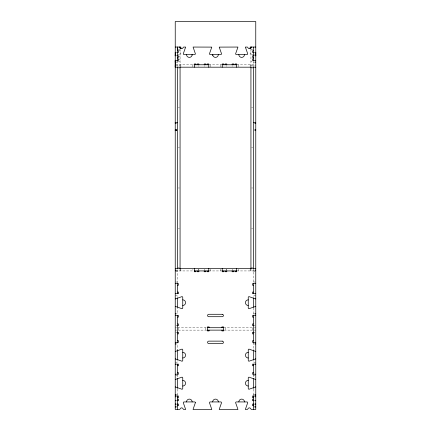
<?xml version="1.0" encoding="UTF-8"?>
<svg xmlns="http://www.w3.org/2000/svg" width="431" height="431" viewBox="0 0 431 431"><rect width="100%" height="100%" fill="white"/><g stroke="black" fill="none" stroke-linecap="round" stroke-linejoin="round"><path stroke-width="0.32" stroke-dasharray="2.15 1.62" d="M177.647 49.468L180.066 49.468M250.934 49.468L252.749 49.468M178.256 50.271L180.066 50.271M176.037 52.42L176.845 52.42M254.155 52.42L254.963 52.42M180.066 52.959L180.869 52.959L180.869 54.57L175.859 54.57M250.934 52.959L250.131 52.959L250.131 54.57L253.886 54.57M254.516 54.57L255.766 54.57M176.037 55.777L176.845 55.777M254.155 55.777L254.963 55.777M178.256 56.181L180.066 56.181M178.256 59.667L180.066 59.667M177.647 61.277L180.066 61.277M250.934 61.277L252.14 61.277M175.234 62.086L177.647 62.086M253.353 62.086L255.766 62.086M175.234 64.769L194.295 64.769M208.787 64.769L222.213 64.769M236.705 64.769L255.766 64.769M175.234 65.577L180.066 65.577M250.934 65.577L255.766 65.577M178.256 67.99L179.463 67.99M251.537 67.99L252.749 67.99M178.256 107.454L179.463 107.454M251.537 107.454L252.749 107.454M175.234 123.487L177.647 123.487M254.155 123.487L255.766 123.487M175.234 129.666L177.647 129.666M254.155 129.666L254.963 129.666M176.139 129.839L176.742 129.839M176.139 130.011L176.742 130.011M176.139 130.178L176.742 130.178M176.139 130.318L176.742 130.318M176.139 130.437L176.742 130.437M176.139 130.588L176.742 130.528M175.234 130.604L177.647 130.604M254.155 130.604L255.766 130.604M178.256 147.72L179.463 147.72M251.537 147.72L252.749 147.72M178.256 187.986L179.463 187.986M251.537 187.986L252.749 187.986M178.256 228.252L179.463 228.252M251.537 228.252L252.749 228.252M177.647 267.71L179.463 267.71M250.934 267.71L252.749 267.71M175.234 270.129L177.647 270.129M253.353 270.129L255.766 270.129M175.234 270.932L192.684 270.932L192.684 269.122M208.787 270.932L221.674 270.932M236.705 270.932L255.766 270.932M175.234 271.74L177.647 271.74M253.353 271.74L255.766 271.74M175.234 282.009L177.647 282.009M253.353 282.009L255.766 282.009M175.234 295.294L177.647 295.294L177.647 297.288M255.766 295.294L253.353 295.294L253.353 297.288M175.234 313.887L177.647 313.887L177.647 307.906M253.353 313.887L255.766 313.887M176.037 325.561L177.647 325.561M253.832 325.561L255.12 325.561M175.234 327.711L176.521 327.711M177.647 327.711L207.446 327.711M223.554 327.711L253.353 327.711M254.479 327.711L255.766 327.711M175.234 330.124L176.521 330.124M178.321 330.124L206.912 330.124M224.088 330.124L252.679 330.124M254.479 330.124L255.766 330.124M175.88 332.274L177.168 332.274M253.353 332.274L254.963 332.274M175.234 343.949L177.647 343.949L177.647 349.924M253.353 343.949L255.766 343.949M175.234 362.541L177.647 362.541L177.647 360.548M255.766 362.541L253.353 362.541L253.353 360.548M175.234 375.827L177.647 375.827M253.353 375.827L255.766 375.827M175.234 394.419L177.647 394.419M253.353 394.419L255.766 394.419M176.037 400.728L176.845 400.728M254.155 400.728L254.963 400.728M176.037 404.079L176.845 404.079M254.155 404.079L254.963 404.079M176.306 406.228L177.647 406.228M253.353 406.228L254.694 406.228M175.234 407.036L177.647 407.036M253.353 407.036L255.766 407.036M253.353 61.277L253.353 67.188M253.353 268.357L253.353 283.081M253.353 307.906L253.353 315.497M253.353 342.338L253.353 349.924M253.353 374.754L253.353 377.82M253.353 389.107L253.353 396.03M252.544 327.711L252.544 330.124M250.934 49.274L250.934 67.188M250.934 269.122L250.934 270.932M250.131 64.769L250.131 67.188M250.131 269.122L250.131 270.932M238.316 64.769L238.316 67.188M238.316 269.122L238.316 270.932M232.745 269.122L232.745 270.932M232.142 65.577L232.142 66.379M226.776 65.577L226.776 66.379M226.776 269.321L226.776 270.129M226.173 269.122L226.173 270.932M225.165 327.711L225.165 330.124M220.602 64.769L220.602 67.188M220.602 269.122L220.602 270.932M210.398 64.769L210.398 67.188M210.398 269.122L210.398 270.932M205.835 327.711L205.835 330.124M204.827 269.122L204.827 270.932M204.224 65.577L204.224 66.379M198.858 65.577L198.858 66.379M198.858 269.321L198.858 270.129M198.255 269.122L198.255 270.932M192.684 64.769L192.684 67.188M180.869 64.769L180.869 67.188M180.869 269.122L180.869 270.932M180.066 49.274L180.066 67.188M180.066 269.003L180.066 270.932M178.456 327.711L178.456 330.124M177.647 60.475L177.647 66.379M177.647 269.644L177.647 283.081M177.647 374.754L177.647 377.82M177.647 389.107L177.647 395.491M176.441 129.839L176.441 130.588"/><path stroke-width="0.65" d="M175.234 62.15L175.234 60.475L178.456 60.475L178.456 58.864L177.647 58.864M255.766 67.188L175.234 67.188L175.234 60.475M255.163 55.777L255.766 55.777L255.766 55.216M255.766 55.777L255.766 52.42L255.163 52.42M192.118 55.033L192.161 54.57A2.818 2.818 0 0 1 189.338 57.388A2.818 2.818 0 0 1 186.521 54.57M255.464 122.571L255.766 122.549L253.353 122.549M175.234 47.054L180.869 47.054L180.869 48.665M255.766 47.054L250.131 47.054L250.131 48.665M253.353 50.81L252.544 50.81L252.544 52.42L253.832 52.42M175.234 52.323L175.837 52.323M255.163 52.323L255.766 52.323M177.168 52.42L178.456 52.42L178.456 50.81L177.647 50.81L177.647 47.054L177.647 60.475M175.234 54.936L175.234 55.777L175.837 55.777M177.168 55.777L178.456 55.777L178.456 57.388L177.647 57.388M253.832 55.777L252.544 55.777L252.544 57.388L253.353 57.388M253.353 58.864L252.544 58.864L252.544 60.475L255.766 60.475M175.234 62.086L175.837 62.086M255.362 62.086L255.766 62.086M194.025 64.769L208.787 64.769M222.213 64.769L236.975 64.769M177.647 122.549L175.234 122.549L175.536 122.571L175.536 123.32L175.234 123.32M175.234 122.625L175.536 122.625M175.234 122.716L175.536 122.716M175.234 122.835L175.536 122.835M175.234 122.98L175.536 122.98M175.234 123.142L175.536 123.142M255.362 123.487L255.766 123.487M255.362 129.666L255.766 129.666M175.234 129.839L175.536 129.839L175.536 130.588M175.234 130.011L175.536 130.011M175.234 130.178L175.536 130.178M175.234 130.318L175.536 130.318M175.234 130.437L175.536 130.437M175.234 130.588L175.536 130.528M255.362 130.604L255.766 130.604M175.234 268.518L255.766 268.518M175.234 270.129L175.837 270.129M255.362 270.129L255.766 270.129M194.295 270.932L208.787 270.932M222.213 270.932L236.705 270.932M175.234 283.62L178.456 283.62L178.456 285.23L177.647 285.23M255.766 283.62L252.544 283.62L252.544 285.23L253.353 285.23M177.647 292.073L178.456 292.073L178.456 293.683L175.234 293.683M253.353 292.073L252.544 292.073L252.544 293.683L255.766 293.683M175.234 313.887L175.837 313.887M255.163 313.887L255.766 313.887M175.234 315.497L178.456 315.497L178.456 317.108L177.647 317.108M255.766 315.497L252.544 315.497L252.544 317.108L253.353 317.108M177.647 323.95L178.456 323.95L178.456 325.561L177.168 325.561M253.353 323.95L252.544 323.95L252.544 325.561L253.832 325.561M207.446 327.711L223.554 327.711M207.446 330.124L223.554 330.124M177.168 332.274L178.456 332.274L178.456 333.885L177.647 333.885M253.832 332.274L252.544 332.274L252.544 333.885L253.353 333.885M177.647 340.727L178.456 340.727L178.456 342.338L175.234 342.338M253.353 340.727L252.544 340.727L252.544 342.338L255.766 342.338M175.234 343.949L175.837 343.949M255.163 343.949L255.766 343.949M175.234 364.152L178.456 364.152L178.456 365.763L177.647 365.763M255.766 364.152L252.544 364.152L252.544 365.763L253.353 365.763M177.647 372.605L178.456 372.605L178.456 374.216L175.234 374.216M253.353 372.605L252.544 372.605L252.544 374.216L255.766 374.216M175.234 394.419L175.837 394.419M255.163 394.419L255.766 394.419M175.234 395.836L175.837 395.836M255.362 395.836L255.766 395.836M175.234 396.03L178.456 396.03L178.456 397.641L177.647 397.641M255.766 396.03L252.544 396.03L252.544 397.641L253.353 397.641M175.234 396.832L175.638 396.832M177.249 396.832L177.647 396.832M253.353 396.832L253.751 396.832M255.362 396.832L255.766 396.832M177.647 399.117L178.456 399.117L178.456 400.728L177.168 400.728M253.353 399.117L252.544 399.117L252.544 400.728L253.832 400.728M175.234 400.728L175.837 400.728M255.163 400.728L255.766 400.728M175.234 404.079L175.837 404.079M177.168 404.079L178.456 404.079L178.456 405.69L177.647 405.69M253.832 404.079L252.544 404.079L252.544 405.69L253.353 405.69M255.163 404.079L255.766 404.079M175.234 404.181L175.837 404.181M255.163 404.181L255.766 404.181M175.234 406.228L175.638 406.228M255.362 406.228L255.766 406.228M175.234 407.036L175.638 407.036M255.362 407.036L255.766 407.036M212.833 55.486L212.682 54.57A2.818 2.818 0 0 0 215.5 57.388A2.818 2.818 0 0 0 218.318 54.57M253.353 47.054L253.353 60.475M253.353 67.188L253.353 268.518M253.353 283.62L253.353 293.683M253.353 297.95L253.353 307.244M253.353 315.093L253.353 342.338M253.353 349.924L253.353 359.885M253.353 364.152L253.353 374.216M253.353 378.483L253.353 388.444M253.353 395.836L253.353 409.45M250.934 47.054L250.934 48.374M250.934 67.188L250.934 269.003M236.705 67.188L236.705 63.966L235.094 63.966L235.094 64.769M236.705 268.518L236.705 271.74L235.094 271.74L235.094 270.932M233.753 64.769L233.753 63.966L232.142 63.966L232.142 64.769M233.753 270.932L233.753 271.74L232.142 271.74L232.142 270.932M226.776 64.769L226.776 63.966L225.165 63.966L225.165 64.769M226.776 270.932L226.776 271.74L225.165 271.74L225.165 270.932M223.824 64.769L223.824 63.966L222.213 63.966L222.213 67.188M223.824 270.932L223.824 271.74L222.213 271.74L222.213 268.518M221.943 327.711L221.943 326.903L223.554 326.903L223.554 330.933L221.943 330.933L221.943 330.124M209.057 327.711L209.057 326.903L207.446 326.903L207.446 330.933L209.057 330.933L209.057 330.124M208.787 67.188L208.787 63.966L207.176 63.966L207.176 64.769M208.787 268.518L208.787 271.74L207.176 271.74L207.176 270.932M205.835 64.769L205.835 63.966L204.224 63.966L204.224 64.769M205.835 270.932L205.835 271.74L204.224 271.74L204.224 270.932M198.858 64.769L198.858 63.966L197.247 63.966L197.247 64.769M198.858 270.932L198.858 271.74L197.247 271.74L197.247 270.932M195.906 64.769L195.906 63.966L194.295 63.966L194.295 67.188M195.906 270.932L195.906 271.74L194.295 271.74L194.295 268.518M180.066 47.054L180.066 48.374M180.066 67.188L180.066 269.003M177.647 67.188L177.647 268.518M177.647 283.62L177.647 293.683M177.647 297.95L177.647 307.244M177.647 315.497L177.647 342.338M177.647 349.924L177.647 359.885M177.647 364.152L177.647 374.216M177.647 378.483L177.647 388.444M177.647 395.836L177.647 409.45M175.234 52.42L175.234 55.777M175.234 65.507L175.234 67.188M255.766 298.931A0.803 0.803 0 0 1 255.535 298.898L249.053 296.63A0.803 0.803 0 0 0 248.251 297.438L248.251 307.906A0.803 0.803 0 0 0 249.053 308.709L255.535 306.441A0.803 0.803 0 0 1 255.766 306.409M175.234 298.931A0.803 0.803 0 0 0 175.465 298.898L181.947 296.63A0.803 0.803 0 0 1 182.749 297.438L182.749 307.906A0.803 0.803 0 0 1 181.947 308.709L175.465 306.441A0.803 0.803 0 0 0 175.234 306.409M255.766 351.427A0.803 0.803 0 0 1 255.535 351.394L249.053 349.126A0.803 0.803 0 0 0 248.251 349.929L248.251 360.397A0.803 0.803 0 0 0 249.053 361.205L255.535 358.937A0.803 0.803 0 0 1 255.766 358.904M255.766 379.463A0.803 0.803 0 0 1 255.535 379.431L249.053 377.163A0.803 0.803 0 0 0 248.251 377.971L248.251 388.439A0.803 0.803 0 0 0 249.053 389.241L255.535 386.973A0.803 0.803 0 0 1 255.766 386.941M175.234 386.941A0.803 0.803 0 0 1 175.465 386.973L181.947 389.241A0.803 0.803 0 0 0 182.749 388.439L182.749 377.971A0.803 0.803 0 0 0 181.947 377.163L175.465 379.431A0.803 0.803 0 0 1 175.234 379.463M175.234 358.904A0.803 0.803 0 0 1 175.465 358.937L181.947 361.205A0.803 0.803 0 0 0 182.749 360.397L182.749 349.929A0.803 0.803 0 0 0 181.947 349.126L175.465 351.394A0.803 0.803 0 0 1 175.234 351.427M182.749 299.852A2.818 2.818 0 0 1 185.567 302.67A2.818 2.818 0 0 1 182.749 305.487M248.251 305.487A2.818 2.818 0 0 1 245.433 302.67A2.818 2.818 0 0 1 248.251 299.852M238.839 401.934A2.818 2.818 0 0 1 241.662 399.117A2.818 2.818 0 0 1 244.479 401.934M212.682 401.934A2.818 2.818 0 0 1 215.5 399.117A2.818 2.818 0 0 1 218.318 401.934M186.521 401.934A2.818 2.818 0 0 1 189.338 399.117A2.818 2.818 0 0 1 192.161 401.934M182.749 352.342A2.818 2.818 0 0 1 185.567 355.166A2.818 2.818 0 0 1 182.749 357.983M182.749 380.384A2.818 2.818 0 0 1 185.567 383.202A2.818 2.818 0 0 1 182.749 386.02M248.251 386.02A2.818 2.818 0 0 1 245.433 383.202A2.818 2.818 0 0 1 248.251 380.384M248.251 357.983A2.818 2.818 0 0 1 245.433 355.166A2.818 2.818 0 0 1 248.251 352.342M179.35 47.054A0.803 0.803 0 0 1 180.11 47.588A1.611 1.611 0 0 0 183.143 47.588A0.803 0.803 0 0 1 183.902 47.054L185.599 47.054A0.803 0.803 0 0 1 185.567 47.281L183.299 53.762A0.814 0.814 0 0 0 183.434 54.204A0.808 0.808 0 0 0 184.107 54.57L194.575 54.57A0.803 0.803 0 0 0 195.378 53.762L193.077 47.054L211.761 47.108A0.824 0.824 0 0 1 211.729 47.281L209.461 53.762A0.803 0.803 0 0 0 210.263 54.57L220.737 54.57A0.803 0.803 0 0 0 221.539 53.762L219.271 47.281A0.84 0.84 0 0 1 219.239 47.108L237.923 47.054A0.803 0.803 0 0 1 237.89 47.281L235.622 53.762A0.803 0.803 0 0 0 236.425 54.57L246.893 54.57A0.808 0.808 0 0 0 247.701 53.762L245.417 47.227A0.787 0.787 0 0 1 245.401 47.054L247.098 47.054A0.803 0.803 0 0 1 247.857 47.588A1.611 1.611 0 0 0 250.89 47.588A0.803 0.803 0 0 1 251.65 47.054M244.479 54.57A2.818 2.818 0 0 1 241.662 57.388A2.818 2.818 0 0 1 238.839 54.57M195.378 402.737L193.11 409.218A0.803 0.803 0 0 0 193.077 409.45L211.761 409.45A0.803 0.803 0 0 0 211.729 409.218L209.461 402.737A0.803 0.803 0 0 1 210.263 401.934L220.737 401.934A0.803 0.803 0 0 1 221.539 402.737L219.271 409.218A0.803 0.803 0 0 0 219.239 409.45L237.923 409.45A0.803 0.803 0 0 0 237.89 409.218L235.622 402.737A0.803 0.803 0 0 1 236.425 401.934L246.893 401.934A0.803 0.803 0 0 1 247.701 402.737L245.433 409.218A0.803 0.803 0 0 0 245.395 409.45L247.098 409.45A0.803 0.803 0 0 0 247.857 408.911A1.611 1.611 0 0 1 250.89 408.911A0.803 0.803 0 0 0 251.65 409.45L255.766 409.45L255.766 21.55L175.234 21.55L175.234 409.45L179.35 409.45A0.803 0.803 0 0 0 180.11 408.911A1.611 1.611 0 0 1 183.143 408.911A0.803 0.803 0 0 0 183.902 409.45L185.605 409.45A0.803 0.803 0 0 0 185.567 409.218L183.299 402.737A0.803 0.803 0 0 1 184.107 401.934L194.575 401.934A0.803 0.803 0 0 1 195.378 402.737M222.213 314.285L208.787 314.285A1.207 1.207 0 0 0 207.58 315.497A1.207 1.207 0 0 0 208.787 316.704L222.213 316.704A1.207 1.207 0 0 0 223.42 315.497A1.207 1.207 0 0 0 222.213 314.285M222.213 341.131L208.787 341.131A1.207 1.207 0 0 0 207.58 342.338A1.207 1.207 0 0 0 208.787 343.545L222.213 343.545A1.207 1.207 0 0 0 223.42 342.338A1.207 1.207 0 0 0 222.213 341.131"/></g></svg>
